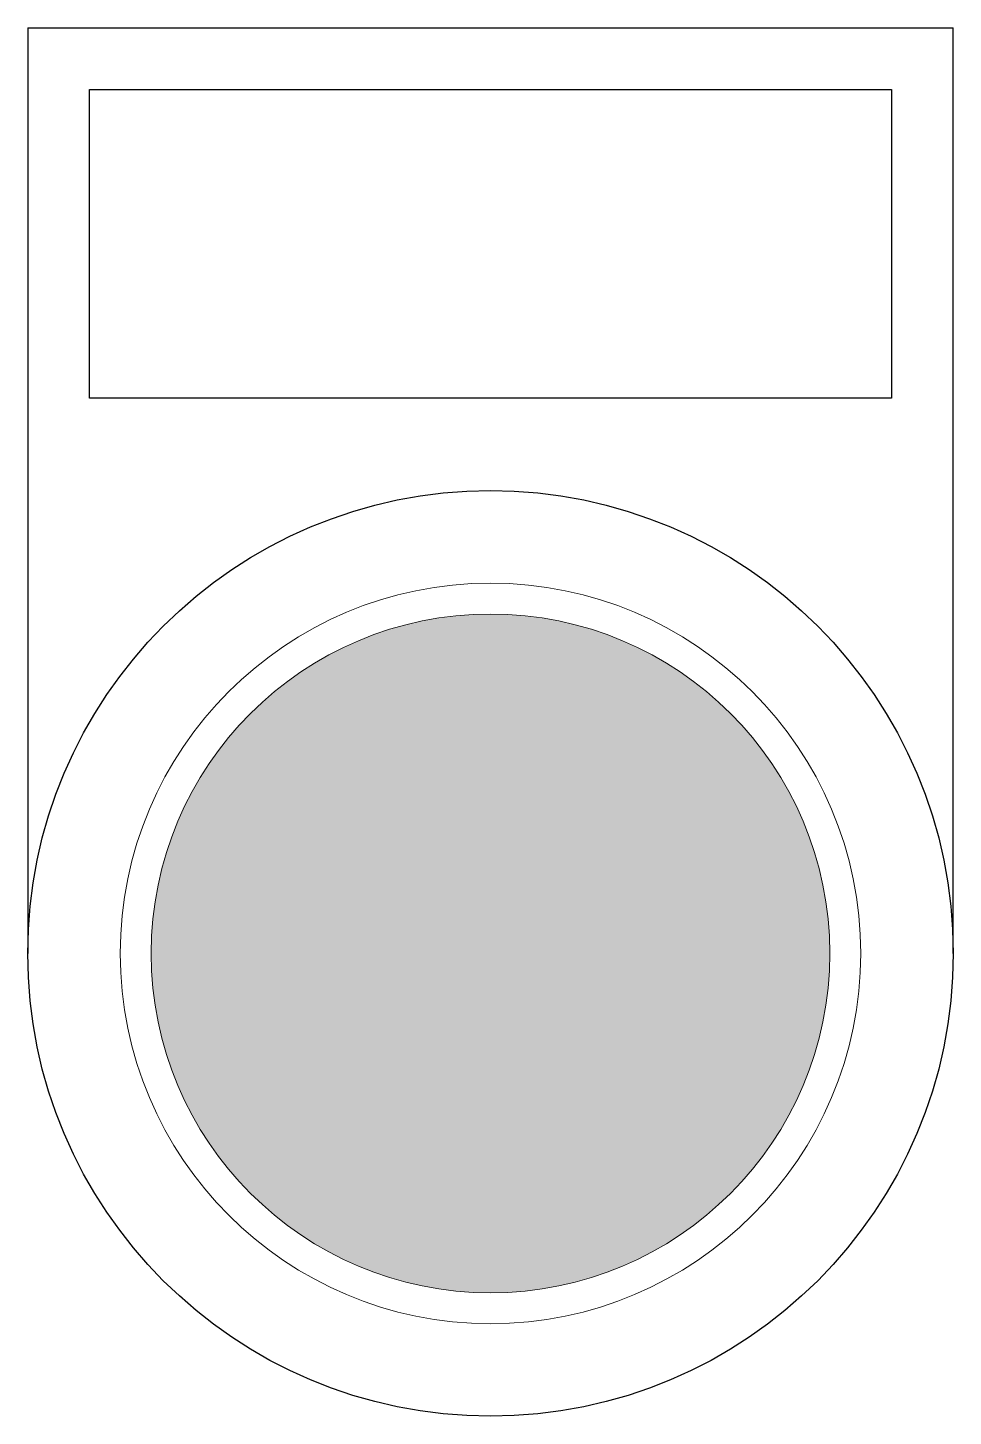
# Model space of a CAD drawing. Header units: inches. Extents: x 0 to 30, y 0 to 45.
import ezdxf
from ezdxf.enums import TextEntityAlignment as Align

# ---------------------------------------------------------------- set-up
doc = ezdxf.new("R2010")
doc.units = ezdxf.units.IN
doc.linetypes.add('HIDDEN2', pattern=[4.7625, 3.175, -1.5875])
doc.layers.add('01', color=7, linetype='HIDDEN2')
doc.layers.add('07', color=5, linetype='Continuous', lineweight=5)
doc.styles.add('Arial-Black', font='txt')

# ---------------------------------------------------------------- blocks, each defined once
blk = doc.blocks.new('Nut nhan VANG')
blk.add_hatch(color=2).paths.add_polyline_path([(26, 15, 1), (4, 15, 1)])
at = {"color": 7}
for p, q in [((0, 45), (30, 45)), ((0, 45), (0, 15)), ((30, 15), (30, 45))]:
    blk.add_line(p, q, dxfattribs=at)
blk.add_lwpolyline([(2, 43), (28, 43), (28, 33), (2, 33)], close=True, dxfattribs=at)
blk.add_circle((15, 15), 15, dxfattribs=at)
at = {"layer": '07', "color": 2, "linetype": 'Continuous', "lineweight": 5, "ltscale": 3}
for radius in [12, 11]:
    blk.add_circle((15, 15), radius, dxfattribs=at)
at = {"layer": '01', "color": 2, "linetype": 'Continuous', "lineweight": 5, "style": 'Arial-Black'}
blk.add_attdef('T-SP', text='', height=2.4, dxfattribs=at).set_placement((15.226, 35.968), align=Align.CENTER)

msp = doc.modelspace()

# ---------------------------------------------------------------- block references
msp.add_blockref('Nut nhan VANG', (0, 0))

doc.saveas('drawing.dxf')
